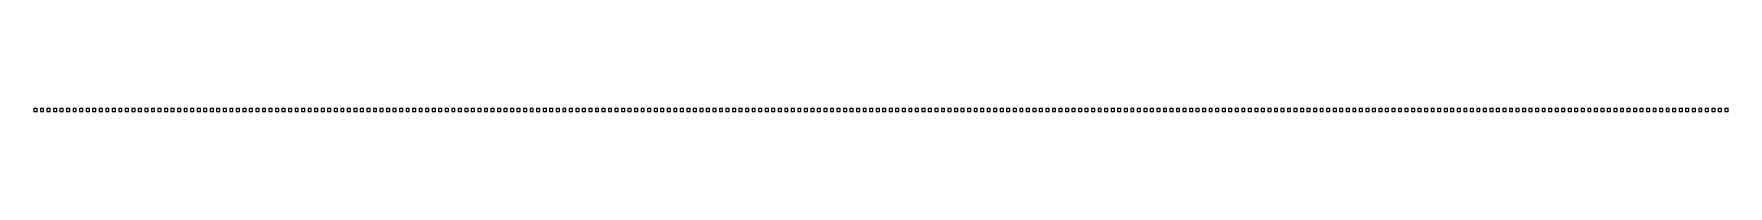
# Model space of a CAD drawing. Header units: inches. Extents: x 741154 to 810950, y 213785 to 295527.
# Drawn here: x 750025 to 751582, y 260088 to 260091 of the extents above; entities that cross this region are included whole.
import ezdxf

# ---------------------------------------------------------------- set-up
doc = ezdxf.new("R2010")
doc.units = ezdxf.units.IN
doc.header["$MEASUREMENT"] = 0

msp = doc.modelspace()

# ---------------------------------------------------------------- linework, layer by layer
for points in [[(750025.1, 260088.3), (750028.1, 260088.3), (750028.1, 260091.3), (750025.1, 260091.3)], [(750031.1, 260088.3), (750034.1, 260088.3), (750034.1, 260091.3), (750031.1, 260091.3)], [(750037.1, 260088.3), (750040.1, 260088.3), (750040.1, 260091.3), (750037.1, 260091.3)], [(750043.1, 260088.3), (750046.1, 260088.3), (750046.1, 260091.3), (750043.1, 260091.3)], [(750049.1, 260088.3), (750052.1, 260088.3), (750052.1, 260091.3), (750049.1, 260091.3)], [(750055.1, 260088.3), (750058.1, 260088.3), (750058.1, 260091.3), (750055.1, 260091.3)], [(750061.1, 260088.3), (750064.1, 260088.3), (750064.1, 260091.3), (750061.1, 260091.3)], [(750067.1, 260088.3), (750070.1, 260088.3), (750070.1, 260091.3), (750067.1, 260091.3)], [(750073.1, 260088.3), (750076.1, 260088.3), (750076.1, 260091.3), (750073.1, 260091.3)], [(750079.1, 260088.3), (750082.1, 260088.3), (750082.1, 260091.3), (750079.1, 260091.3)], [(750085.1, 260088.3), (750088.1, 260088.3), (750088.1, 260091.3), (750085.1, 260091.3)], [(750091.1, 260088.3), (750094.1, 260088.3), (750094.1, 260091.3), (750091.1, 260091.3)], [(750097.1, 260088.3), (750100.1, 260088.3), (750100.1, 260091.3), (750097.1, 260091.3)], [(750103.1, 260088.3), (750106.1, 260088.3), (750106.1, 260091.3), (750103.1, 260091.3)], [(750109.1, 260088.3), (750112.1, 260088.3), (750112.1, 260091.3), (750109.1, 260091.3)], [(750115.1, 260088.3), (750118.1, 260088.3), (750118.1, 260091.3), (750115.1, 260091.3)], [(750121.1, 260088.3), (750124.1, 260088.3), (750124.1, 260091.3), (750121.1, 260091.3)], [(750127.1, 260088.3), (750130.1, 260088.3), (750130.1, 260091.3), (750127.1, 260091.3)], [(750133.1, 260088.3), (750136.1, 260088.3), (750136.1, 260091.3), (750133.1, 260091.3)], [(750139.1, 260088.3), (750142.1, 260088.3), (750142.1, 260091.3), (750139.1, 260091.3)], [(750145.1, 260088.3), (750148.1, 260088.3), (750148.1, 260091.3), (750145.1, 260091.3)], [(750151.1, 260088.3), (750154.1, 260088.3), (750154.1, 260091.3), (750151.1, 260091.3)], [(750157.1, 260088.3), (750160.1, 260088.3), (750160.1, 260091.3), (750157.1, 260091.3)], [(750163.1, 260088.3), (750166.1, 260088.3), (750166.1, 260091.3), (750163.1, 260091.3)], [(750169.1, 260088.3), (750172.1, 260088.3), (750172.1, 260091.3), (750169.1, 260091.3)], [(750175.1, 260088.3), (750178.1, 260088.3), (750178.1, 260091.3), (750175.1, 260091.3)], [(750181.1, 260088.3), (750184.1, 260088.3), (750184.1, 260091.3), (750181.1, 260091.3)], [(750187.1, 260088.3), (750190.1, 260088.3), (750190.1, 260091.3), (750187.1, 260091.3)], [(750193.1, 260088.3), (750196.1, 260088.3), (750196.1, 260091.3), (750193.1, 260091.3)], [(750199.1, 260088.3), (750202.1, 260088.3), (750202.1, 260091.3), (750199.1, 260091.3)], [(750205.1, 260088.3), (750208.1, 260088.3), (750208.1, 260091.3), (750205.1, 260091.3)], [(750211.1, 260088.3), (750214.1, 260088.3), (750214.1, 260091.3), (750211.1, 260091.3)], [(750217.1, 260088.3), (750220.1, 260088.3), (750220.1, 260091.3), (750217.1, 260091.3)], [(750223.1, 260088.3), (750226.1, 260088.3), (750226.1, 260091.3), (750223.1, 260091.3)], [(750229.1, 260088.3), (750232.1, 260088.3), (750232.1, 260091.3), (750229.1, 260091.3)], [(750235.1, 260088.3), (750238.1, 260088.3), (750238.1, 260091.3), (750235.1, 260091.3)], [(750241.1, 260088.3), (750244.1, 260088.3), (750244.1, 260091.3), (750241.1, 260091.3)], [(750247.1, 260088.3), (750250.1, 260088.3), (750250.1, 260091.3), (750247.1, 260091.3)], [(750253.1, 260088.3), (750256.1, 260088.3), (750256.1, 260091.3), (750253.1, 260091.3)], [(750259.1, 260088.3), (750262.1, 260088.3), (750262.1, 260091.3), (750259.1, 260091.3)], [(750265.1, 260088.3), (750268.1, 260088.3), (750268.1, 260091.3), (750265.1, 260091.3)], [(750271.1, 260088.3), (750274.1, 260088.3), (750274.1, 260091.3), (750271.1, 260091.3)], [(750277.1, 260088.3), (750280.1, 260088.3), (750280.1, 260091.3), (750277.1, 260091.3)], [(750283.1, 260088.3), (750286.1, 260088.3), (750286.1, 260091.3), (750283.1, 260091.3)], [(750289.1, 260088.3), (750292.1, 260088.3), (750292.1, 260091.3), (750289.1, 260091.3)], [(750295.1, 260088.3), (750298.1, 260088.3), (750298.1, 260091.3), (750295.1, 260091.3)], [(750301.1, 260088.3), (750304.1, 260088.3), (750304.1, 260091.3), (750301.1, 260091.3)], [(750307.1, 260088.3), (750310.1, 260088.3), (750310.1, 260091.3), (750307.1, 260091.3)], [(750313.1, 260088.3), (750316.1, 260088.3), (750316.1, 260091.3), (750313.1, 260091.3)], [(750319.1, 260088.3), (750322.1, 260088.3), (750322.1, 260091.3), (750319.1, 260091.3)], [(750325.1, 260088.3), (750328.1, 260088.3), (750328.1, 260091.3), (750325.1, 260091.3)], [(750331.1, 260088.3), (750334.1, 260088.3), (750334.1, 260091.3), (750331.1, 260091.3)], [(750337.1, 260088.3), (750340.1, 260088.3), (750340.1, 260091.3), (750337.1, 260091.3)], [(750343.1, 260088.3), (750346.1, 260088.3), (750346.1, 260091.3), (750343.1, 260091.3)], [(750349.1, 260088.3), (750352.1, 260088.3), (750352.1, 260091.3), (750349.1, 260091.3)], [(750355.1, 260088.3), (750358.1, 260088.3), (750358.1, 260091.3), (750355.1, 260091.3)], [(750361.1, 260088.3), (750364.1, 260088.3), (750364.1, 260091.3), (750361.1, 260091.3)], [(750367.1, 260088.3), (750370.1, 260088.3), (750370.1, 260091.3), (750367.1, 260091.3)], [(750373.1, 260088.3), (750376.1, 260088.3), (750376.1, 260091.3), (750373.1, 260091.3)], [(750379.1, 260088.3), (750382.1, 260088.3), (750382.1, 260091.3), (750379.1, 260091.3)], [(750385.1, 260088.3), (750388.1, 260088.3), (750388.1, 260091.3), (750385.1, 260091.3)], [(750391.1, 260088.3), (750394.1, 260088.3), (750394.1, 260091.3), (750391.1, 260091.3)], [(750397.1, 260088.3), (750400.1, 260088.3), (750400.1, 260091.3), (750397.1, 260091.3)], [(750403.1, 260088.3), (750406.1, 260088.3), (750406.1, 260091.3), (750403.1, 260091.3)], [(750409.1, 260088.3), (750412.1, 260088.3), (750412.1, 260091.3), (750409.1, 260091.3)], [(750415.1, 260088.3), (750418.1, 260088.3), (750418.1, 260091.3), (750415.1, 260091.3)], [(750421.1, 260088.3), (750424.1, 260088.3), (750424.1, 260091.3), (750421.1, 260091.3)], [(750427.1, 260088.3), (750430.1, 260088.3), (750430.1, 260091.3), (750427.1, 260091.3)], [(750433.1, 260088.3), (750436.1, 260088.3), (750436.1, 260091.3), (750433.1, 260091.3)], [(750439.1, 260088.3), (750442.1, 260088.3), (750442.1, 260091.3), (750439.1, 260091.3)], [(750445.1, 260088.3), (750448.1, 260088.3), (750448.1, 260091.3), (750445.1, 260091.3)], [(750451.1, 260088.3), (750454.1, 260088.3), (750454.1, 260091.3), (750451.1, 260091.3)], [(750457.1, 260088.3), (750460.1, 260088.3), (750460.1, 260091.3), (750457.1, 260091.3)], [(750463.1, 260088.3), (750466.1, 260088.3), (750466.1, 260091.3), (750463.1, 260091.3)], [(750469.1, 260088.3), (750472.1, 260088.3), (750472.1, 260091.3), (750469.1, 260091.3)], [(750475.1, 260088.3), (750478.1, 260088.3), (750478.1, 260091.3), (750475.1, 260091.3)], [(750481.1, 260088.3), (750484.1, 260088.3), (750484.1, 260091.3), (750481.1, 260091.3)], [(750487.1, 260088.3), (750490.1, 260088.3), (750490.1, 260091.3), (750487.1, 260091.3)], [(750493.1, 260088.3), (750496.1, 260088.3), (750496.1, 260091.3), (750493.1, 260091.3)], [(750499.1, 260088.3), (750502.1, 260088.3), (750502.1, 260091.3), (750499.1, 260091.3)], [(750505.1, 260088.3), (750508.1, 260088.3), (750508.1, 260091.3), (750505.1, 260091.3)], [(750511.1, 260088.3), (750514.1, 260088.3), (750514.1, 260091.3), (750511.1, 260091.3)], [(750517.1, 260088.3), (750520.1, 260088.3), (750520.1, 260091.3), (750517.1, 260091.3)], [(750523.1, 260088.3), (750526.1, 260088.3), (750526.1, 260091.3), (750523.1, 260091.3)], [(750529.1, 260088.3), (750532.1, 260088.3), (750532.1, 260091.3), (750529.1, 260091.3)], [(750535.1, 260088.3), (750538.1, 260088.3), (750538.1, 260091.3), (750535.1, 260091.3)], [(750541.1, 260088.3), (750544.1, 260088.3), (750544.1, 260091.3), (750541.1, 260091.3)], [(750547.1, 260088.3), (750550.1, 260088.3), (750550.1, 260091.3), (750547.1, 260091.3)], [(750553.1, 260088.3), (750556.1, 260088.3), (750556.1, 260091.3), (750553.1, 260091.3)], [(750559.1, 260088.3), (750562.1, 260088.3), (750562.1, 260091.3), (750559.1, 260091.3)], [(750565.1, 260088.3), (750568.1, 260088.3), (750568.1, 260091.3), (750565.1, 260091.3)], [(750571.1, 260088.3), (750574.1, 260088.3), (750574.1, 260091.3), (750571.1, 260091.3)], [(750577.1, 260088.3), (750580.1, 260088.3), (750580.1, 260091.3), (750577.1, 260091.3)], [(750583.1, 260088.3), (750586.1, 260088.3), (750586.1, 260091.3), (750583.1, 260091.3)], [(750589.1, 260088.3), (750592.1, 260088.3), (750592.1, 260091.3), (750589.1, 260091.3)], [(750595.1, 260088.3), (750598.1, 260088.3), (750598.1, 260091.3), (750595.1, 260091.3)], [(750601.1, 260088.3), (750604.1, 260088.3), (750604.1, 260091.3), (750601.1, 260091.3)], [(750607.1, 260088.3), (750610.1, 260088.3), (750610.1, 260091.3), (750607.1, 260091.3)], [(750613.1, 260088.3), (750616.1, 260088.3), (750616.1, 260091.3), (750613.1, 260091.3)], [(750619.1, 260088.3), (750622.1, 260088.3), (750622.1, 260091.3), (750619.1, 260091.3)], [(750625.1, 260088.3), (750628.1, 260088.3), (750628.1, 260091.3), (750625.1, 260091.3)], [(750631.1, 260088.3), (750634.1, 260088.3), (750634.1, 260091.3), (750631.1, 260091.3)], [(750637.1, 260088.3), (750640.1, 260088.3), (750640.1, 260091.3), (750637.1, 260091.3)], [(750643.1, 260088.3), (750646.1, 260088.3), (750646.1, 260091.3), (750643.1, 260091.3)], [(750649.1, 260088.3), (750652.1, 260088.3), (750652.1, 260091.3), (750649.1, 260091.3)], [(750655.1, 260088.3), (750658.1, 260088.3), (750658.1, 260091.3), (750655.1, 260091.3)], [(750661.1, 260088.3), (750664.1, 260088.3), (750664.1, 260091.3), (750661.1, 260091.3)], [(750667.1, 260088.3), (750670.1, 260088.3), (750670.1, 260091.3), (750667.1, 260091.3)], [(750673.1, 260088.3), (750676.1, 260088.3), (750676.1, 260091.3), (750673.1, 260091.3)], [(750679.1, 260088.3), (750682.1, 260088.3), (750682.1, 260091.3), (750679.1, 260091.3)], [(750685.1, 260088.3), (750688.1, 260088.3), (750688.1, 260091.3), (750685.1, 260091.3)], [(750691.1, 260088.3), (750694.1, 260088.3), (750694.1, 260091.3), (750691.1, 260091.3)], [(750697.1, 260088.3), (750700.1, 260088.3), (750700.1, 260091.3), (750697.1, 260091.3)], [(750703.1, 260088.3), (750706.1, 260088.3), (750706.1, 260091.3), (750703.1, 260091.3)], [(750709.1, 260088.3), (750712.1, 260088.3), (750712.1, 260091.3), (750709.1, 260091.3)], [(750715.1, 260088.3), (750718.1, 260088.3), (750718.1, 260091.3), (750715.1, 260091.3)], [(750721.1, 260088.3), (750724.1, 260088.3), (750724.1, 260091.3), (750721.1, 260091.3)], [(750727.1, 260088.3), (750730.1, 260088.3), (750730.1, 260091.3), (750727.1, 260091.3)], [(750733.1, 260088.3), (750736.1, 260088.3), (750736.1, 260091.3), (750733.1, 260091.3)], [(750739.1, 260088.3), (750742.1, 260088.3), (750742.1, 260091.3), (750739.1, 260091.3)], [(750745.1, 260088.3), (750748.1, 260088.3), (750748.1, 260091.3), (750745.1, 260091.3)], [(750751.1, 260088.3), (750754.1, 260088.3), (750754.1, 260091.3), (750751.1, 260091.3)], [(750757.1, 260088.3), (750760.1, 260088.3), (750760.1, 260091.3), (750757.1, 260091.3)], [(750763.1, 260088.3), (750766.1, 260088.3), (750766.1, 260091.3), (750763.1, 260091.3)], [(750769.1, 260088.3), (750772.1, 260088.3), (750772.1, 260091.3), (750769.1, 260091.3)], [(750775.1, 260088.3), (750778.1, 260088.3), (750778.1, 260091.3), (750775.1, 260091.3)], [(750781.1, 260088.3), (750784.1, 260088.3), (750784.1, 260091.3), (750781.1, 260091.3)], [(750787.1, 260088.3), (750790.1, 260088.3), (750790.1, 260091.3), (750787.1, 260091.3)], [(750793.1, 260088.3), (750796.1, 260088.3), (750796.1, 260091.3), (750793.1, 260091.3)], [(750799.1, 260088.3), (750802.1, 260088.3), (750802.1, 260091.3), (750799.1, 260091.3)], [(750805.1, 260088.3), (750808.1, 260088.3), (750808.1, 260091.3), (750805.1, 260091.3)], [(750811.1, 260088.3), (750814.1, 260088.3), (750814.1, 260091.3), (750811.1, 260091.3)], [(750817.1, 260088.3), (750820.1, 260088.3), (750820.1, 260091.3), (750817.1, 260091.3)], [(750823.1, 260088.3), (750826.1, 260088.3), (750826.1, 260091.3), (750823.1, 260091.3)], [(750829.1, 260088.3), (750832.1, 260088.3), (750832.1, 260091.3), (750829.1, 260091.3)], [(750835.1, 260088.3), (750838.1, 260088.3), (750838.1, 260091.3), (750835.1, 260091.3)], [(750841.1, 260088.3), (750844.1, 260088.3), (750844.1, 260091.3), (750841.1, 260091.3)], [(750847.1, 260088.3), (750850.1, 260088.3), (750850.1, 260091.3), (750847.1, 260091.3)], [(750853.1, 260088.3), (750856.1, 260088.3), (750856.1, 260091.3), (750853.1, 260091.3)], [(750859.1, 260088.3), (750862.1, 260088.3), (750862.1, 260091.3), (750859.1, 260091.3)], [(750865.1, 260088.3), (750868.1, 260088.3), (750868.1, 260091.3), (750865.1, 260091.3)], [(750871.1, 260088.3), (750874.1, 260088.3), (750874.1, 260091.3), (750871.1, 260091.3)], [(750877.1, 260088.3), (750880.1, 260088.3), (750880.1, 260091.3), (750877.1, 260091.3)], [(750883.1, 260088.3), (750886.1, 260088.3), (750886.1, 260091.3), (750883.1, 260091.3)], [(750889.1, 260088.3), (750892.1, 260088.3), (750892.1, 260091.3), (750889.1, 260091.3)], [(750895.1, 260088.3), (750898.1, 260088.3), (750898.1, 260091.3), (750895.1, 260091.3)], [(750901.1, 260088.3), (750904.1, 260088.3), (750904.1, 260091.3), (750901.1, 260091.3)], [(750907.1, 260088.3), (750910.1, 260088.3), (750910.1, 260091.3), (750907.1, 260091.3)], [(750913.1, 260088.3), (750916.1, 260088.3), (750916.1, 260091.3), (750913.1, 260091.3)], [(750919.1, 260088.3), (750922.1, 260088.3), (750922.1, 260091.3), (750919.1, 260091.3)], [(750925.1, 260088.3), (750928.1, 260088.3), (750928.1, 260091.3), (750925.1, 260091.3)], [(750931.1, 260088.3), (750934.1, 260088.3), (750934.1, 260091.3), (750931.1, 260091.3)], [(750937.1, 260088.3), (750940.1, 260088.3), (750940.1, 260091.3), (750937.1, 260091.3)], [(750943.1, 260088.3), (750946.1, 260088.3), (750946.1, 260091.3), (750943.1, 260091.3)], [(750949.1, 260088.3), (750952.1, 260088.3), (750952.1, 260091.3), (750949.1, 260091.3)], [(750955.1, 260088.3), (750958.1, 260088.3), (750958.1, 260091.3), (750955.1, 260091.3)], [(750961.1, 260088.3), (750964.1, 260088.3), (750964.1, 260091.3), (750961.1, 260091.3)], [(750967.1, 260088.3), (750970.1, 260088.3), (750970.1, 260091.3), (750967.1, 260091.3)], [(750973.1, 260088.3), (750976.1, 260088.3), (750976.1, 260091.3), (750973.1, 260091.3)], [(750979.1, 260088.3), (750982.1, 260088.3), (750982.1, 260091.3), (750979.1, 260091.3)], [(750985.1, 260088.3), (750988.1, 260088.3), (750988.1, 260091.3), (750985.1, 260091.3)], [(750991.1, 260088.3), (750994.1, 260088.3), (750994.1, 260091.3), (750991.1, 260091.3)], [(750997.1, 260088.3), (751000.1, 260088.3), (751000.1, 260091.3), (750997.1, 260091.3)], [(751003.1, 260088.3), (751006.1, 260088.3), (751006.1, 260091.3), (751003.1, 260091.3)], [(751009.1, 260088.3), (751012.1, 260088.3), (751012.1, 260091.3), (751009.1, 260091.3)], [(751015.1, 260088.3), (751018.1, 260088.3), (751018.1, 260091.3), (751015.1, 260091.3)], [(751021.1, 260088.3), (751024.1, 260088.3), (751024.1, 260091.3), (751021.1, 260091.3)], [(751027.1, 260088.3), (751030.1, 260088.3), (751030.1, 260091.3), (751027.1, 260091.3)], [(751033.1, 260088.3), (751036.1, 260088.3), (751036.1, 260091.3), (751033.1, 260091.3)], [(751039.1, 260088.3), (751042.1, 260088.3), (751042.1, 260091.3), (751039.1, 260091.3)], [(751045.1, 260088.3), (751048.1, 260088.3), (751048.1, 260091.3), (751045.1, 260091.3)], [(751051.1, 260088.3), (751054.1, 260088.3), (751054.1, 260091.3), (751051.1, 260091.3)], [(751057.1, 260088.3), (751060.1, 260088.3), (751060.1, 260091.3), (751057.1, 260091.3)], [(751063.1, 260088.3), (751066.1, 260088.3), (751066.1, 260091.3), (751063.1, 260091.3)], [(751069.1, 260088.3), (751072.1, 260088.3), (751072.1, 260091.3), (751069.1, 260091.3)], [(751075.1, 260088.3), (751078.1, 260088.3), (751078.1, 260091.3), (751075.1, 260091.3)], [(751081.1, 260088.3), (751084.1, 260088.3), (751084.1, 260091.3), (751081.1, 260091.3)], [(751087.1, 260088.3), (751090.1, 260088.3), (751090.1, 260091.3), (751087.1, 260091.3)], [(751093.1, 260088.3), (751096.1, 260088.3), (751096.1, 260091.3), (751093.1, 260091.3)], [(751099.1, 260088.3), (751102.1, 260088.3), (751102.1, 260091.3), (751099.1, 260091.3)], [(751105.1, 260088.3), (751108.1, 260088.3), (751108.1, 260091.3), (751105.1, 260091.3)], [(751111.1, 260088.3), (751114.1, 260088.3), (751114.1, 260091.3), (751111.1, 260091.3)], [(751117.1, 260088.3), (751120.1, 260088.3), (751120.1, 260091.3), (751117.1, 260091.3)], [(751123.1, 260088.3), (751126.1, 260088.3), (751126.1, 260091.3), (751123.1, 260091.3)], [(751129.1, 260088.3), (751132.1, 260088.3), (751132.1, 260091.3), (751129.1, 260091.3)], [(751135.1, 260088.3), (751138.1, 260088.3), (751138.1, 260091.3), (751135.1, 260091.3)], [(751141.1, 260088.3), (751144.1, 260088.3), (751144.1, 260091.3), (751141.1, 260091.3)], [(751147.1, 260088.3), (751150.1, 260088.3), (751150.1, 260091.3), (751147.1, 260091.3)], [(751153.1, 260088.3), (751156.1, 260088.3), (751156.1, 260091.3), (751153.1, 260091.3)], [(751159.1, 260088.3), (751162.1, 260088.3), (751162.1, 260091.3), (751159.1, 260091.3)], [(751165.1, 260088.3), (751168.1, 260088.3), (751168.1, 260091.3), (751165.1, 260091.3)], [(751171.1, 260088.3), (751174.1, 260088.3), (751174.1, 260091.3), (751171.1, 260091.3)], [(751177.1, 260088.3), (751180.1, 260088.3), (751180.1, 260091.3), (751177.1, 260091.3)], [(751183.1, 260088.3), (751186.1, 260088.3), (751186.1, 260091.3), (751183.1, 260091.3)], [(751189.1, 260088.3), (751192.1, 260088.3), (751192.1, 260091.3), (751189.1, 260091.3)], [(751195.1, 260088.3), (751198.1, 260088.3), (751198.1, 260091.3), (751195.1, 260091.3)], [(751201.1, 260088.3), (751204.1, 260088.3), (751204.1, 260091.3), (751201.1, 260091.3)], [(751207.1, 260088.3), (751210.1, 260088.3), (751210.1, 260091.3), (751207.1, 260091.3)], [(751213.1, 260088.3), (751216.1, 260088.3), (751216.1, 260091.3), (751213.1, 260091.3)], [(751219.1, 260088.3), (751222.1, 260088.3), (751222.1, 260091.3), (751219.1, 260091.3)], [(751225.1, 260088.3), (751228.1, 260088.3), (751228.1, 260091.3), (751225.1, 260091.3)], [(751231.1, 260088.3), (751234.1, 260088.3), (751234.1, 260091.3), (751231.1, 260091.3)], [(751237.1, 260088.3), (751240.1, 260088.3), (751240.1, 260091.3), (751237.1, 260091.3)], [(751243.1, 260088.3), (751246.1, 260088.3), (751246.1, 260091.3), (751243.1, 260091.3)], [(751249.1, 260088.3), (751252.1, 260088.3), (751252.1, 260091.3), (751249.1, 260091.3)], [(751255.1, 260088.3), (751258.1, 260088.3), (751258.1, 260091.3), (751255.1, 260091.3)], [(751261.1, 260088.3), (751264.1, 260088.3), (751264.1, 260091.3), (751261.1, 260091.3)], [(751267.1, 260088.3), (751270.1, 260088.3), (751270.1, 260091.3), (751267.1, 260091.3)], [(751273.1, 260088.3), (751276.1, 260088.3), (751276.1, 260091.3), (751273.1, 260091.3)], [(751279.1, 260088.3), (751282.1, 260088.3), (751282.1, 260091.3), (751279.1, 260091.3)], [(751285.1, 260088.3), (751288.1, 260088.3), (751288.1, 260091.3), (751285.1, 260091.3)], [(751291.1, 260088.3), (751294.1, 260088.3), (751294.1, 260091.3), (751291.1, 260091.3)], [(751297.1, 260088.3), (751300.1, 260088.3), (751300.1, 260091.3), (751297.1, 260091.3)], [(751303.1, 260088.3), (751306.1, 260088.3), (751306.1, 260091.3), (751303.1, 260091.3)], [(751309.1, 260088.3), (751312.1, 260088.3), (751312.1, 260091.3), (751309.1, 260091.3)], [(751315.1, 260088.3), (751318.1, 260088.3), (751318.1, 260091.3), (751315.1, 260091.3)], [(751321.1, 260088.3), (751324.1, 260088.3), (751324.1, 260091.3), (751321.1, 260091.3)], [(751327.1, 260088.3), (751330.1, 260088.3), (751330.1, 260091.3), (751327.1, 260091.3)], [(751333.1, 260088.3), (751336.1, 260088.3), (751336.1, 260091.3), (751333.1, 260091.3)], [(751339.1, 260088.3), (751342.1, 260088.3), (751342.1, 260091.3), (751339.1, 260091.3)], [(751345.1, 260088.3), (751348.1, 260088.3), (751348.1, 260091.3), (751345.1, 260091.3)], [(751351.1, 260088.3), (751354.1, 260088.3), (751354.1, 260091.3), (751351.1, 260091.3)], [(751357.1, 260088.3), (751360.1, 260088.3), (751360.1, 260091.3), (751357.1, 260091.3)], [(751363.1, 260088.3), (751366.1, 260088.3), (751366.1, 260091.3), (751363.1, 260091.3)], [(751369.1, 260088.3), (751372.1, 260088.3), (751372.1, 260091.3), (751369.1, 260091.3)], [(751375.1, 260088.3), (751378.1, 260088.3), (751378.1, 260091.3), (751375.1, 260091.3)], [(751381.1, 260088.3), (751384.1, 260088.3), (751384.1, 260091.3), (751381.1, 260091.3)], [(751387.1, 260088.3), (751390.1, 260088.3), (751390.1, 260091.3), (751387.1, 260091.3)], [(751393.1, 260088.3), (751396.1, 260088.3), (751396.1, 260091.3), (751393.1, 260091.3)], [(751399.1, 260088.3), (751402.1, 260088.3), (751402.1, 260091.3), (751399.1, 260091.3)], [(751405.1, 260088.3), (751408.1, 260088.3), (751408.1, 260091.3), (751405.1, 260091.3)], [(751411.1, 260088.3), (751414.1, 260088.3), (751414.1, 260091.3), (751411.1, 260091.3)], [(751417.1, 260088.3), (751420.1, 260088.3), (751420.1, 260091.3), (751417.1, 260091.3)], [(751423.1, 260088.3), (751426.1, 260088.3), (751426.1, 260091.3), (751423.1, 260091.3)], [(751429.1, 260088.3), (751432.1, 260088.3), (751432.1, 260091.3), (751429.1, 260091.3)], [(751435.1, 260088.3), (751438.1, 260088.3), (751438.1, 260091.3), (751435.1, 260091.3)], [(751441.1, 260088.3), (751444.1, 260088.3), (751444.1, 260091.3), (751441.1, 260091.3)], [(751447.1, 260088.3), (751450.1, 260088.3), (751450.1, 260091.3), (751447.1, 260091.3)], [(751453.1, 260088.3), (751456.1, 260088.3), (751456.1, 260091.3), (751453.1, 260091.3)], [(751459.1, 260088.3), (751462.1, 260088.3), (751462.1, 260091.3), (751459.1, 260091.3)], [(751465.1, 260088.3), (751468.1, 260088.3), (751468.1, 260091.3), (751465.1, 260091.3)], [(751471.1, 260088.3), (751474.1, 260088.3), (751474.1, 260091.3), (751471.1, 260091.3)], [(751477.1, 260088.3), (751480.1, 260088.3), (751480.1, 260091.3), (751477.1, 260091.3)], [(751483.1, 260088.3), (751486.1, 260088.3), (751486.1, 260091.3), (751483.1, 260091.3)], [(751489.1, 260088.3), (751492.1, 260088.3), (751492.1, 260091.3), (751489.1, 260091.3)], [(751495.1, 260088.3), (751498.1, 260088.3), (751498.1, 260091.3), (751495.1, 260091.3)], [(751501.1, 260088.3), (751504.1, 260088.3), (751504.1, 260091.3), (751501.1, 260091.3)], [(751507.1, 260088.3), (751510.1, 260088.3), (751510.1, 260091.3), (751507.1, 260091.3)], [(751513.1, 260088.3), (751516.1, 260088.3), (751516.1, 260091.3), (751513.1, 260091.3)], [(751519.1, 260088.3), (751522.1, 260088.3), (751522.1, 260091.3), (751519.1, 260091.3)], [(751525.1, 260088.3), (751528.1, 260088.3), (751528.1, 260091.3), (751525.1, 260091.3)], [(751531.1, 260088.3), (751534.1, 260088.3), (751534.1, 260091.3), (751531.1, 260091.3)], [(751537.1, 260088.3), (751540.1, 260088.3), (751540.1, 260091.3), (751537.1, 260091.3)], [(751543.1, 260088.3), (751546.1, 260088.3), (751546.1, 260091.3), (751543.1, 260091.3)], [(751549.1, 260088.3), (751552.1, 260088.3), (751552.1, 260091.3), (751549.1, 260091.3)], [(751555.1, 260088.3), (751558.1, 260088.3), (751558.1, 260091.3), (751555.1, 260091.3)], [(751561.1, 260088.3), (751564.1, 260088.3), (751564.1, 260091.3), (751561.1, 260091.3)], [(751567.1, 260088.3), (751570.1, 260088.3), (751570.1, 260091.3), (751567.1, 260091.3)], [(751573.1, 260088.3), (751576.1, 260088.3), (751576.1, 260091.3), (751573.1, 260091.3)], [(751579.1, 260088.3), (751582.1, 260088.3), (751582.1, 260091.3), (751579.1, 260091.3)]]:
    msp.add_lwpolyline(points, close=True)

doc.saveas('drawing.dxf')
